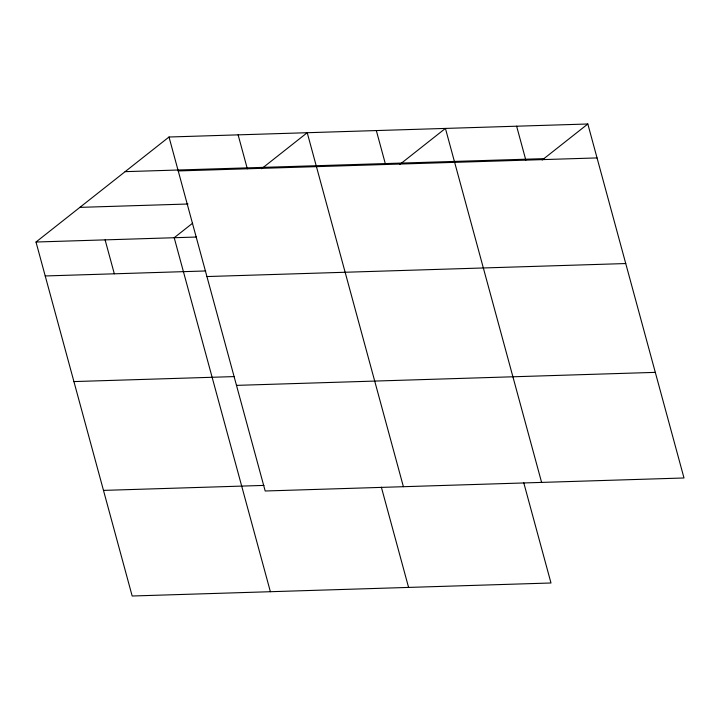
<?xml version="1.0" encoding="UTF-8"?>
<svg xmlns="http://www.w3.org/2000/svg" width="720" height="720" viewBox="0 0 720 720"><rect width="100%" height="100%" fill="white"/><g stroke="black" fill="none" stroke-linecap="round" stroke-linejoin="round"><path stroke-width="1.08" d="M523.755 482.769L550.989 582.993L132.174 596.007L36 242.019L169.011 137.007L587.826 123.993L684 477.981L265.185 490.995L169.011 137.007M192.645 223.173L174.204 237.726L270.387 591.714M261.585 168.741L307.224 132.714L403.398 486.693M399.798 164.448L445.428 128.421L541.602 482.4M542.187 160.02L587.826 123.993M125.118 171.657L543.933 158.652M178.236 170.937L597.042 157.923M79.893 207.369L188.01 204.003M36 242.019L196.497 237.033M45.216 275.958L205.722 270.963M206.928 276.552L625.743 263.547M73.917 381.573L234.414 376.587M236.493 385.371L655.308 372.366M103.482 490.392L263.979 485.406M516.627 126.207L525.843 160.137M376.326 130.563L385.542 164.502M381.357 487.188L408.591 587.421M238.113 134.856L247.338 168.795M105.102 239.877L114.327 273.807"/></g></svg>
